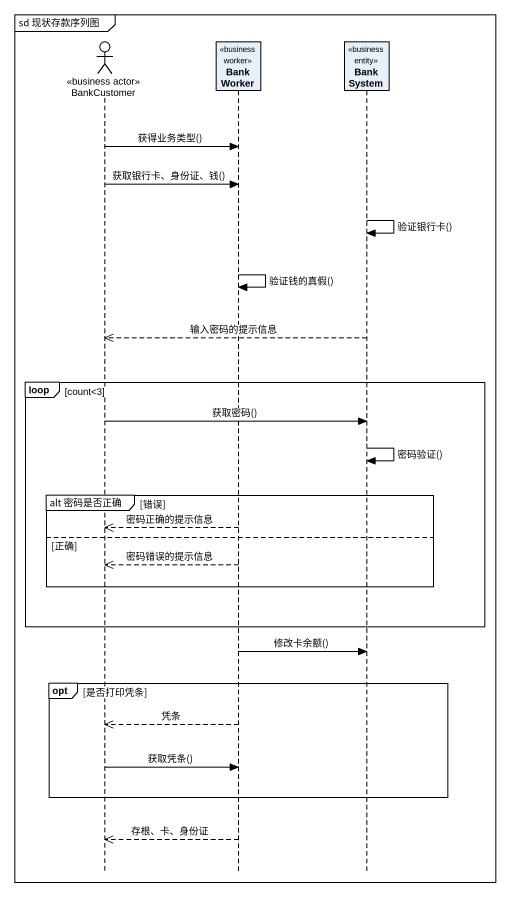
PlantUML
@startuml
mainframe sd 现状存款序列图
hide footbox
actor BankCustomer <<business actor>>
participant BankWorker <<business worker>>
participant BankSystem <<business entity>>

BankCustomer -> BankWorker : 获得业务类型()
BankCustomer -> BankWorker : 获取银行卡、身份证、钱()
BankSystem -> BankSystem : 验证银行卡()
BankWorker -> BankWorker : 验证钱的真假()
BankSystem -->> BankCustomer : 输入密码的提示信息
loop count<3
  BankCustomer -> BankSystem : 获取密码()
  BankSystem -> BankSystem : 密码验证()
  group alt 密码是否正确 [错误]
    BankWorker -->> BankCustomer : 密码正确的提示信息
  else 正确
    BankWorker -->> BankCustomer : 密码错误的提示信息
  end
end
BankWorker -> BankSystem : 修改卡余额()
opt 是否打印凭条
  BankWorker -->> BankCustomer : 凭条
  BankCustomer -> BankWorker : 获取凭条()
end
BankWorker -->> BankCustomer : 存根、卡、身份证
@enduml
